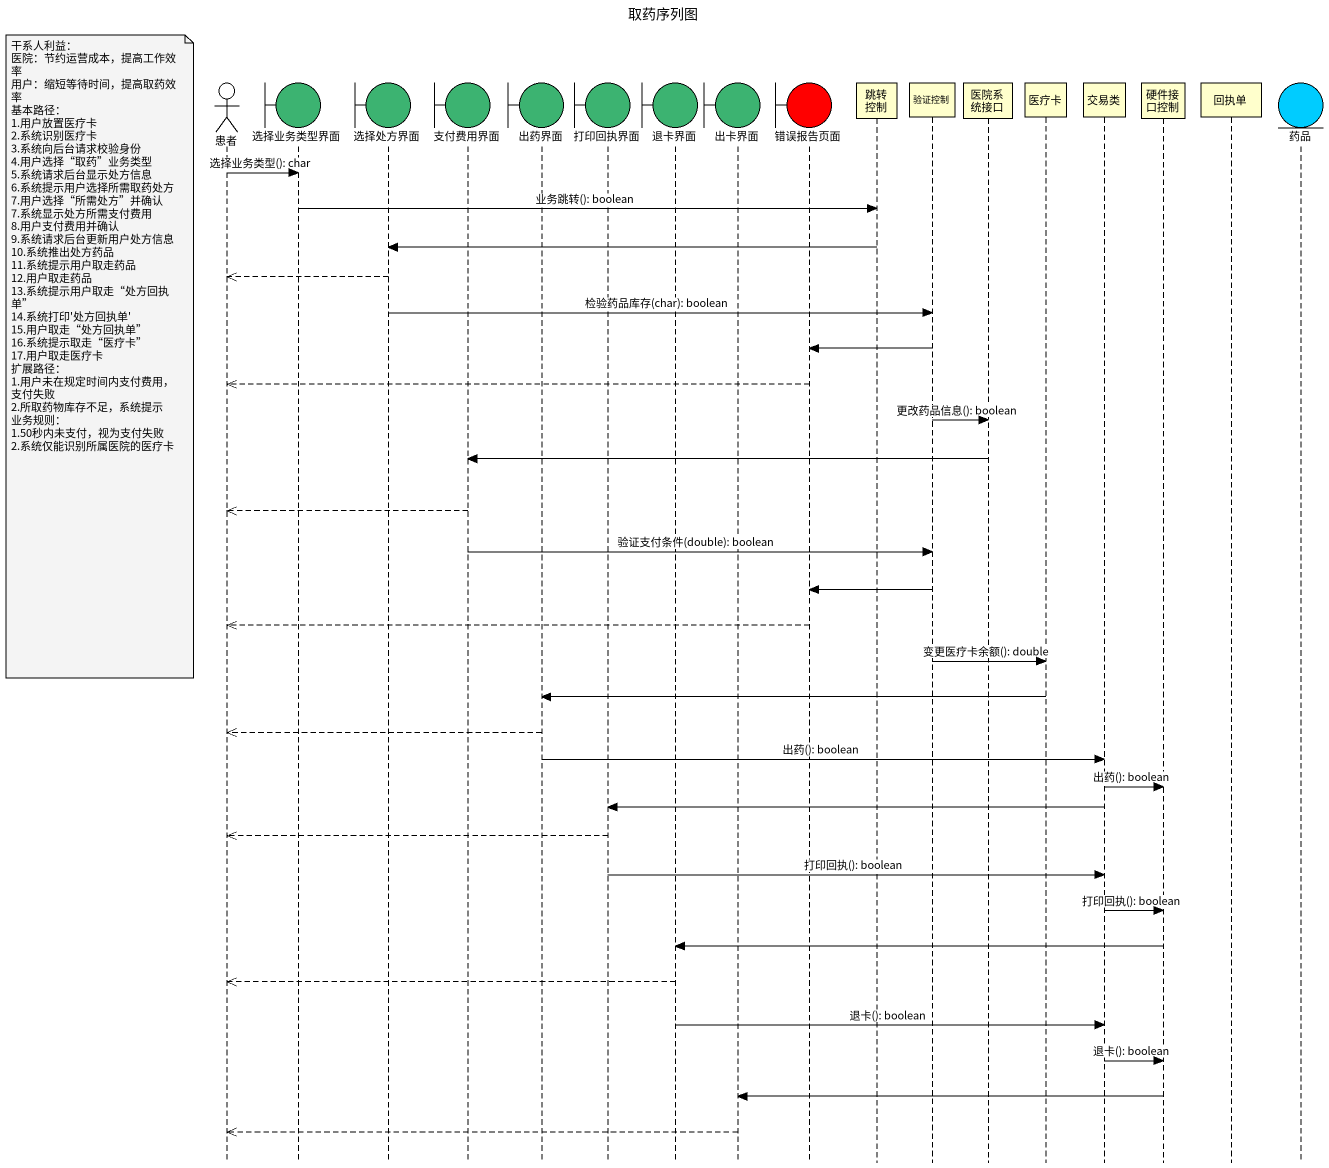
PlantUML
@startuml
title 取药序列图
hide footbox
actor 患者
boundary 选择业务类型界面 #3CB371
boundary 选择处方界面 #3CB371
boundary 支付费用界面 #3CB371
boundary 出药界面 #3CB371
boundary 打印回执界面 #3CB371
boundary 退卡界面 #3CB371
boundary 出卡界面 #3CB371
boundary 错误报告页面 #FF0000
participant 跳转控制
participant 验证控制
participant 医院系统接口
participant 医疗卡
participant 交易类
participant 硬件接口控制
participant 回执单
entity 药品 #00CCFF

患者 -> 选择业务类型界面 : 选择业务类型(): char
选择业务类型界面 -> 跳转控制 : 业务跳转(): boolean
跳转控制 -> 选择处方界面
选择处方界面 -->> 患者
选择处方界面 -> 验证控制 : 检验药品库存(char): boolean
验证控制 -> 错误报告页面
note left of 患者
  干系人利益：
  医院：节约运营成本，提高工作效率
  用户：缩短等待时间，提高取药效率
  基本路径：
  1.用户放置医疗卡
  2.系统识别医疗卡
  3.系统向后台请求校验身份
  4.用户选择“取药”业务类型
  5.系统请求后台显示处方信息
  6.系统提示用户选择所需取药处方
  7.用户选择“所需处方”并确认
  7.系统显示处方所需支付费用
  8.用户支付费用并确认
  9.系统请求后台更新用户处方信息
  10.系统推出处方药品
  11.系统提示用户取走药品
  12.用户取走药品
  13.系统提示用户取走“处方回执单”
  14.系统打印'处方回执单'
  15.用户取走“处方回执单”
  16.系统提示取走“医疗卡”
  17.用户取走医疗卡
  扩展路径：
  1.用户未在规定时间内支付费用，支付失败
  2.所取药物库存不足，系统提示
  业务规则：
  1.50秒内未支付，视为支付失败
  2.系统仅能识别所属医院的医疗卡
end note
错误报告页面 -->> 患者
验证控制 -> 医院系统接口 : 更改药品信息(): boolean
医院系统接口 -> 支付费用界面
支付费用界面 -->> 患者
支付费用界面 -> 验证控制 : 验证支付条件(double): boolean
验证控制 -> 错误报告页面
错误报告页面 -->> 患者
验证控制 -> 医疗卡 : 变更医疗卡余额(): double
医疗卡 -> 出药界面
出药界面 -->> 患者
出药界面 -> 交易类 : 出药(): boolean
交易类 -> 硬件接口控制 : 出药(): boolean
交易类 -> 打印回执界面
打印回执界面 -->> 患者
打印回执界面 -> 交易类 : 打印回执(): boolean
交易类 -> 硬件接口控制 : 打印回执(): boolean
硬件接口控制 -> 退卡界面
退卡界面 -->> 患者
退卡界面 -> 交易类 : 退卡(): boolean
交易类 -> 硬件接口控制 : 退卡(): boolean
硬件接口控制 -> 出卡界面
出卡界面 -->> 患者
@enduml
